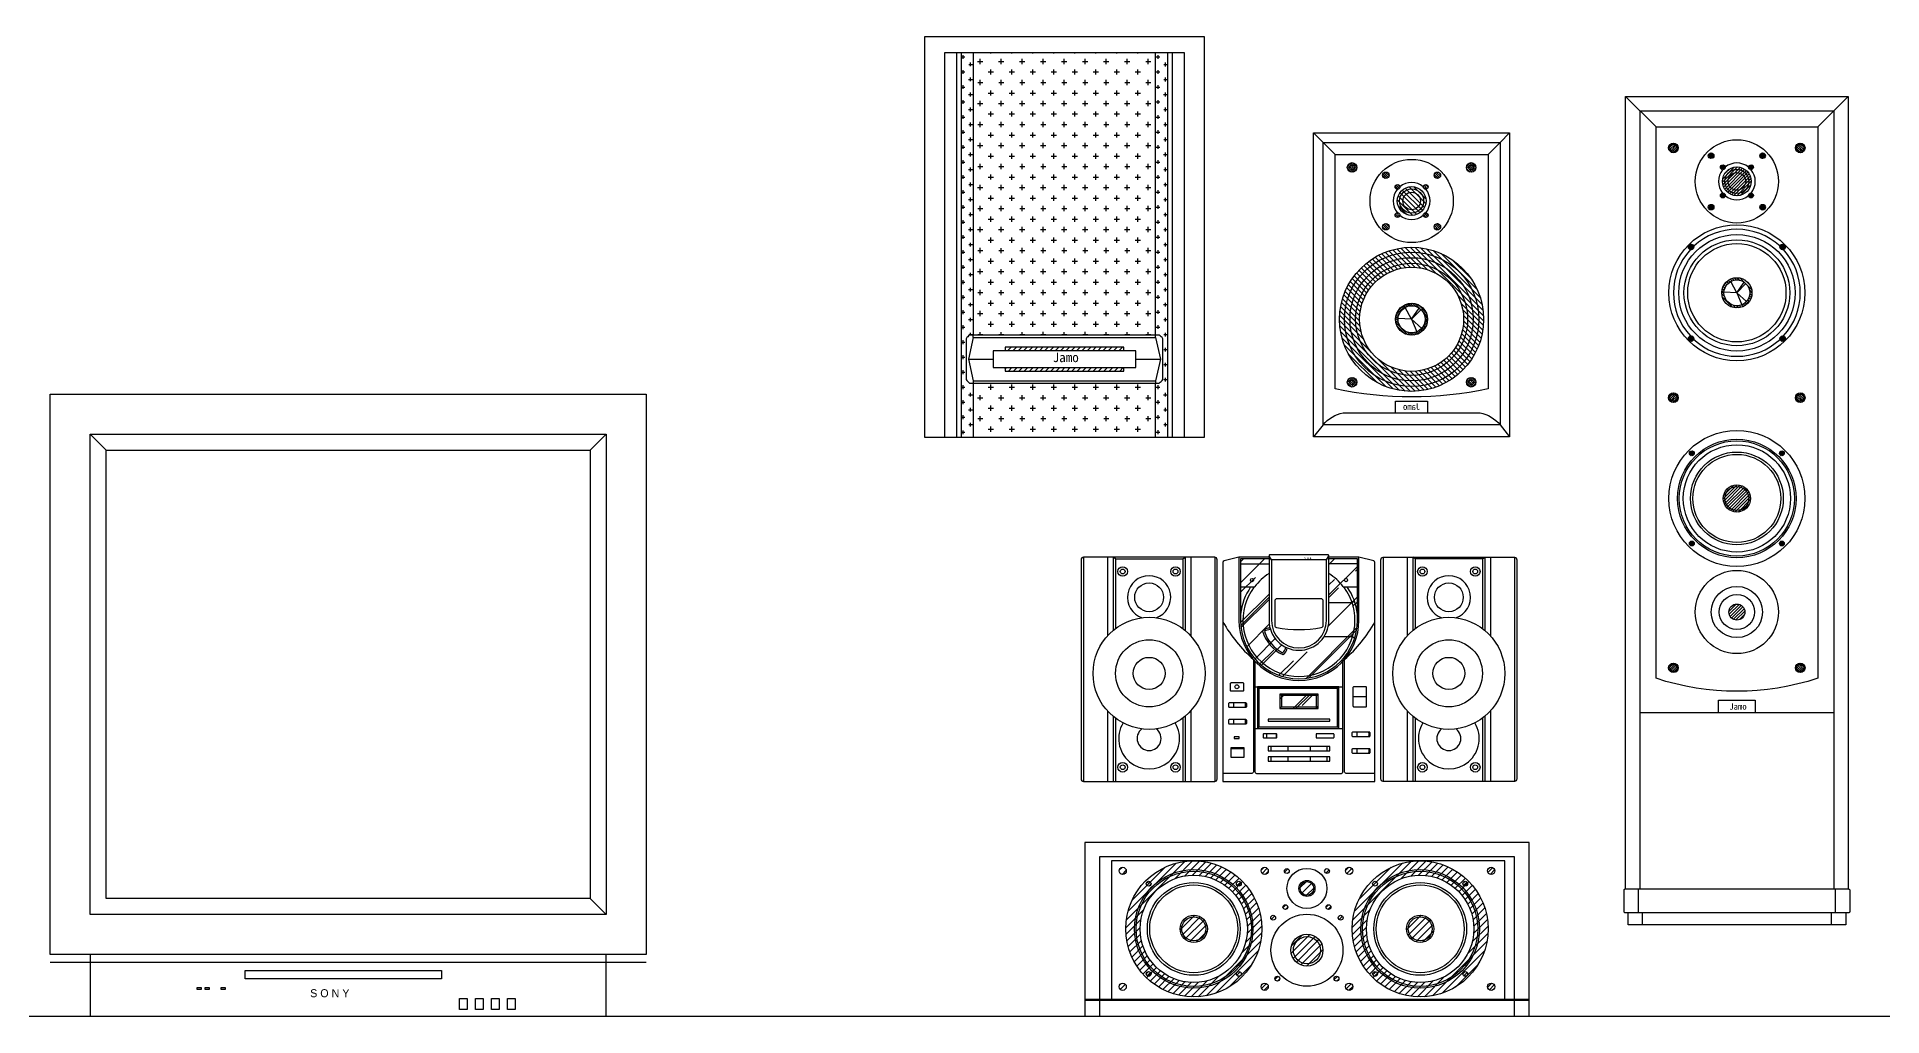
# Model space of a CAD drawing. Header units: inches. Extents: x 11.8 to 54.3, y 10.8 to 35.6.
# Drawn here: x 19.231 to 21.537, y 21.498 to 22.722 of the extents above; entities that cross this region are included whole.
import ezdxf
from ezdxf.enums import TextEntityAlignment as Align

# ---------------------------------------------------------------- set-up
doc = ezdxf.new("R2010")
doc.units = ezdxf.units.IN
doc.header["$MEASUREMENT"] = 0
for name, color, linetype in [('02', 2, 'Continuous'), ('1', 1, 'Continuous'), ('8', 8, 'Continuous')]:
    doc.layers.add(name, color=color, linetype=linetype)
doc.styles.get("Standard").update_dxf_attribs({"font": 'arial.ttf'})
doc.styles.add('STYLE2', font='')
doc.styles.get('STYLE2').set_extended_font_data('SimHei')
pattern_1 = [(45, (-64.4860064, 27.993383), (-0.00331456304, 0.00331456304), [])]
pattern_2 = [(135, (77.616215, 26.8260394), (0.00309359217, 0.00309359217), [])]
pattern_3 = [(135, (76.5785704, 25.1203342), (0.001325825215, 0.001325825215), [])]
pattern_4 = [(45, (-37.7387659, 26.443953), (-0.00194454365, 0.00194454365), [])]
pattern_5 = [(135, (76.9101922, 26.1107062), (0.000883883476, 0.000883883476), [])]
pattern_6 = [(135, (79.1365587, 25.8024887), (0.000883883476, 0.000883883476), [])]
pattern_7 = [(45, (-39.1972753, 25.2031205), (-0.00176776695, 0.00176776695), [])]
pattern_8 = [(45, (-39.197275, 25.2031205), (-0.0044194174, 0.0044194174), [])]
pattern_9 = [(45, (-39.1972753, 25.2031205), (-0.00265165043, 0.00265165043), [])]
pattern_10 = [(45, (90.487417, -1.064083), (-0.0044194174, 0.0044194174), [])]

msp = doc.modelspace()

# ---------------------------------------------------------------- hatches: boundary and pattern name
at = {"layer": '8'}
h = msp.add_hatch(dxfattribs=at)
h.set_pattern_fill('CROSS,_O', color=256, scale=0.0375)
h.set_pattern_definition([(0, (-64.486006, 27.993383), (0.009375, 0.009375), [0.0046875, -0.0140625]), (90, (-64.483663, 27.991039), (-0.009375, 0.009375), [0.0046875, -0.0140625])])
h.paths.add_polyline_path([(20.629, 22.3491), (20.6335, 22.3491, -0.090907), (20.638, 22.3446), (20.638, 22.2936, -0.090907), (20.6335, 22.2891), (20.629, 22.2891), (20.629, 22.2216), (20.644, 22.2216), (20.644, 22.7016), (20.629, 22.7016)])
h.paths.add_polyline_path([(20.401, 22.7016), (20.386, 22.7016), (20.386, 22.2216), (20.401, 22.2216), (20.401, 22.2891), (20.3965, 22.2891, -0.090907), (20.392, 22.2936), (20.392, 22.3446, -0.090907), (20.3965, 22.3491), (20.401, 22.3491)])
h = msp.add_hatch(dxfattribs=at)
h.set_pattern_fill('CROSS,_O', color=256, scale=0.0525)
h.set_pattern_definition([(0, (-64.486006, 27.993383), (0.013125, 0.013125), [0.0065625, -0.0196875]), (90, (-64.482725, 27.990102), (-0.013125, 0.013125), [0.0065625, -0.0196875])])
h.paths.add_polyline_path([(20.629, 22.7016), (20.401, 22.7016), (20.401, 22.3491), (20.629, 22.3491)])
h.paths.add_polyline_path([(20.401, 22.2891), (20.401, 22.2216), (20.629, 22.2216), (20.629, 22.2891)])
h = msp.add_hatch(dxfattribs=at)
h.set_pattern_fill('ANSI31,_O', color=256, scale=0.015)
h.set_pattern_definition([(45, (-36.425801, 25.8024887), (-0.001325825215, 0.001325825215), [])])
edge = h.paths.add_edge_path()
edge.add_arc((21.2761, 22.5829), 0.006, 0, 360)
h = msp.add_hatch(dxfattribs=at)
h.set_pattern_fill('ANSI31,_O', color=256, scale=0.015)
h.set_pattern_definition([(135, (79.1365587, 25.8024887), (0.001325825215, 0.001325825215), [])])
edge = h.paths.add_edge_path()
edge.add_arc((21.4346, 22.5829), 0.006, 0, 360)
h = msp.add_hatch(dxfattribs=at)
h.set_pattern_fill('ANSI31,_O', color=256, scale=0.015)
h.set_pattern_definition(pattern_3)
edge = h.paths.add_edge_path()
edge.add_arc((20.8745, 22.5585), 0.006, 0, 360)
h = msp.add_hatch(dxfattribs=at)
h.set_pattern_fill('ANSI31,_O', color=256, scale=0.015)
h.set_pattern_definition(pattern_3)
edge = h.paths.add_edge_path()
edge.add_arc((21.0233, 22.5585), 0.006, 0, 360)
h = msp.add_hatch(dxfattribs=at)
h.set_pattern_fill('ANSI31,_O', color=256, scale=0.01)
h.set_pattern_definition(pattern_6)
edge = h.paths.add_edge_path()
edge.add_arc((21.3232, 22.5732), 0.0035, 0, 360)
h = msp.add_hatch(dxfattribs=at)
h.set_pattern_fill('ANSI31,_O', color=256, scale=0.01)
h.set_pattern_definition(pattern_6)
edge = h.paths.add_edge_path()
edge.add_arc((21.3378, 22.5587), 0.003, 0, 360)
edge = h.paths.add_edge_path()
edge.add_arc((21.3378, 22.5235), 0.003, 0, 360)
edge = h.paths.add_edge_path()
edge.add_arc((21.373, 22.5235), 0.003, 0, 360)
edge = h.paths.add_edge_path()
edge.add_arc((21.373, 22.5587), 0.003, 0, 360)
h = msp.add_hatch(dxfattribs=at)
h.set_pattern_fill('ANSI31,_O', color=256, scale=0.022)
h.set_pattern_definition(pattern_4)
edge = h.paths.add_edge_path()
edge.add_arc((21.3554, 22.5411), 0.018, 0, 360)
h = msp.add_hatch(dxfattribs=at)
h.set_pattern_fill('ANSI31,_O', color=256, scale=0.01)
h.set_pattern_definition(pattern_6)
edge = h.paths.add_edge_path()
edge.add_arc((21.3876, 22.5732), 0.0035, 0, 360)
h = msp.add_hatch(dxfattribs=at)
h.set_pattern_fill('ANSI31,_O', color=256, scale=0.015)
h.set_pattern_definition(pattern_3)
edge = h.paths.add_edge_path()
edge.add_arc((20.9167, 22.5488), 0.004, 0, 360)
edge = h.paths.add_edge_path()
edge.add_arc((20.9811, 22.5488), 0.004, 0, 360)
edge = h.paths.add_edge_path()
edge.add_arc((20.9811, 22.4844), 0.004, 0, 360)
h = msp.add_hatch(dxfattribs=at)
h.set_pattern_fill('ANSI31,_O', color=256, scale=0.015)
h.set_pattern_definition(pattern_3)
edge = h.paths.add_edge_path()
edge.add_arc((20.9313, 22.5342), 0.003, 0, 360)
edge = h.paths.add_edge_path()
edge.add_arc((20.9313, 22.499), 0.003, 0, 360)
edge = h.paths.add_edge_path()
edge.add_arc((20.9665, 22.499), 0.003, 0, 360)
edge = h.paths.add_edge_path()
edge.add_arc((20.9665, 22.5342), 0.003, 0, 360)
h = msp.add_hatch(dxfattribs=at)
h.set_pattern_fill('ANSI31,_O', color=256, scale=0.035)
h.set_pattern_definition(pattern_2)
edge = h.paths.add_edge_path()
edge.add_arc((20.9489, 22.5166), 0.018, 0, 360)
h = msp.add_hatch(dxfattribs=at)
h.set_pattern_fill('ANSI31,_O', color=256, scale=0.01)
h.set_pattern_definition(pattern_6)
edge = h.paths.add_edge_path()
edge.add_arc((21.3232, 22.5089), 0.0035, 0, 360)
h = msp.add_hatch(dxfattribs=at)
h.set_pattern_fill('ANSI31,_O', color=256, scale=0.01)
h.set_pattern_definition(pattern_6)
edge = h.paths.add_edge_path()
edge.add_arc((21.3876, 22.5089), 0.0035, 0, 360)
h = msp.add_hatch(dxfattribs=at)
h.set_pattern_fill('ANSI31,_O', color=256, scale=0.015)
h.set_pattern_definition(pattern_3)
edge = h.paths.add_edge_path()
edge.add_arc((20.9167, 22.4844), 0.004, 0, 360)
h = msp.add_hatch(dxfattribs=at)
h.set_pattern_fill('ANSI31,_O', color=256, scale=0.01)
h.set_pattern_definition(pattern_6)
edge = h.paths.add_edge_path()
edge.add_arc((21.2981, 22.4592), 0.0035, 0, 360)
h = msp.add_hatch(dxfattribs=at)
h.set_pattern_fill('ANSI31,_O', color=256, scale=0.01)
h.set_pattern_definition(pattern_6)
edge = h.paths.add_edge_path()
edge.add_arc((21.4127, 22.4592), 0.0035, 0, 360)
h = msp.add_hatch(dxfattribs=at)
h.set_pattern_fill('ANSI31,_O', color=256, scale=0.035)
h.set_pattern_definition(pattern_2)
edge = h.paths.add_edge_path()
edge.add_arc((20.9489, 22.3688), 0.09, 0, 360)
edge = h.paths.add_edge_path(flags=17)
edge.add_arc((20.9489, 22.3688), 0.065, 0, 360)
h = msp.add_hatch(dxfattribs=at)
h.set_pattern_fill('ANSI31,_O', color=256, scale=0.02)
h.set_pattern_definition([(135, (78.468615, 26.076348), (0.00176776695, 0.00176776695), [])])
edge = h.paths.add_edge_path()
edge.add_arc((21.3554, 22.4019), 0.0189, 0, 360)
edge = h.paths.add_edge_path(flags=17)
edge.add_arc((21.3554, 22.4019), 0.0161, 0, 360)
h = msp.add_hatch(dxfattribs=at)
h.set_pattern_fill('ANSI31,_O', color=256, scale=0.015)
h.set_pattern_definition(pattern_3)
edge = h.paths.add_edge_path()
edge.add_arc((20.9489, 22.3688), 0.02, 0, 360)
edge = h.paths.add_edge_path(flags=17)
edge.add_arc((20.9489, 22.3688), 0.017, 0, 360)
h = msp.add_hatch(dxfattribs=at)
h.set_pattern_fill('ANSI31,_O', color=256, scale=0.01)
h.set_pattern_definition(pattern_6)
edge = h.paths.add_edge_path()
edge.add_arc((21.2981, 22.3446), 0.0035, 0, 360)
h = msp.add_hatch(dxfattribs=at)
h.set_pattern_fill('ANSI31,_O', color=256, scale=0.01)
h.set_pattern_definition(pattern_6)
edge = h.paths.add_edge_path()
edge.add_arc((21.4127, 22.3446), 0.0035, 0, 360)
h = msp.add_hatch(dxfattribs=at)
h.set_pattern_fill('ANSI31,_O', color=256, scale=0.0375)
h.set_pattern_definition(pattern_1)
h.paths.add_polyline_path([(20.5893, 22.3296), (20.5893, 22.3341), (20.4408, 22.3341), (20.4408, 22.3296)])
h = msp.add_hatch(dxfattribs=at)
h.set_pattern_fill('ANSI31,_O', color=256, scale=0.0375)
h.set_pattern_definition(pattern_1)
h.paths.add_polyline_path([(20.5893, 22.3041), (20.5893, 22.3086), (20.4408, 22.3086), (20.4408, 22.3041)])
h = msp.add_hatch(dxfattribs=at)
h.set_pattern_fill('ANSI31,_O', color=256, scale=0.015)
h.set_pattern_definition(pattern_3)
edge = h.paths.add_edge_path()
edge.add_arc((20.8745, 22.2902), 0.006, 0, 360)
h = msp.add_hatch(dxfattribs=at)
h.set_pattern_fill('ANSI31,_O', color=256, scale=0.015)
h.set_pattern_definition(pattern_3)
edge = h.paths.add_edge_path()
edge.add_arc((21.0233, 22.2902), 0.006, 0, 360)
h = msp.add_hatch(dxfattribs=at)
h.set_pattern_fill('ANSI31,_O', color=256, scale=0.015)
h.set_pattern_definition([(45, (-36.425801, 25.4905614), (-0.001325825215, 0.001325825215), [])])
edge = h.paths.add_edge_path()
edge.add_arc((21.2761, 22.2709), 0.006, 0, 360)
h = msp.add_hatch(dxfattribs=at)
h.set_pattern_fill('ANSI31,_O', color=256, scale=0.015)
h.set_pattern_definition([(135, (79.1365587, 25.4905614), (0.001325825215, 0.001325825215), [])])
edge = h.paths.add_edge_path()
edge.add_arc((21.4346, 22.2709), 0.006, 0, 360)
h = msp.add_hatch(dxfattribs=at)
h.set_pattern_fill('ANSI31,_O', color=256, scale=0.01)
h.set_pattern_definition(pattern_5)
h.paths.add_polyline_path([(21.2961, 22.2014, 1), (21.3021, 22.2014, 1)])
h = msp.add_hatch(dxfattribs=at)
h.set_pattern_fill('ANSI31,_O', color=256, scale=0.01)
h.set_pattern_definition(pattern_5)
h.paths.add_polyline_path([(21.4147, 22.0887, 1), (21.4087, 22.0887, 1)])
h.paths.add_polyline_path([(21.4147, 22.2014, 1), (21.4087, 22.2014, 1)])
h = msp.add_hatch(dxfattribs=at)
h.set_pattern_fill('ANSI31,_O', color=256, scale=0.022)
h.set_pattern_definition(pattern_4)
edge = h.paths.add_edge_path()
edge.add_arc((21.3554, 22.145), 0.017, 0, 360)
h = msp.add_hatch(dxfattribs=at)
h.set_pattern_fill('AR-RROOF,_O', color=256, scale=0.04, angle=45)
h.set_pattern_definition([(45, (-32.19199, 26.58626), (0.033941125, 0.090509668), [0.6, -0.08, 0.2, -0.04]), (45, (-32.168516, 26.63802), (-0.06590235, 0.00933381), [0.12, -0.0132, 0.24, -0.03]), (45, (-32.20189, 26.624444), (0.128127749, 0.166028672), [0.32, -0.056, 0.16, -0.04])])
edge = h.paths.add_edge_path()
edge.add_line((20.7707, 22.0695), (20.7351, 22.0695))
edge.add_line((20.7351, 22.0695), (20.7351, 21.9927))
edge.add_arc((20.8081, 21.9927), 0.073, 180, 360)
edge.add_line((20.8811, 21.9927), (20.8811, 22.0695))
edge.add_line((20.8811, 22.0695), (20.8455, 22.0695))
edge.add_line((20.7707, 22.0715), (20.7707, 21.9927))
edge.add_arc((20.8081, 21.9927), 0.0374, 180, 360)
edge.add_line((20.8455, 21.9927), (20.8455, 22.0715))
h = msp.add_hatch(dxfattribs=at)
h.set_pattern_fill('ANSI31,_O', color=256, scale=0.01)
h.set_pattern_definition(pattern_5)
h.paths.add_polyline_path([(21.2961, 22.0887, 1), (21.3021, 22.0887, 1)])
h = msp.add_hatch(dxfattribs=at)
h.set_pattern_fill('ANSI31,_O', color=256, scale=0.022)
h.set_pattern_definition(pattern_4)
edge = h.paths.add_edge_path()
edge.add_arc((21.3554, 22.0031), 0.01, 0, 360)
h = msp.add_hatch(dxfattribs=at)
h.set_pattern_fill('ANSI31,_O', color=256, scale=0.015)
h.set_pattern_definition([(45, (-36.425801, 25.1529883), (-0.001325825215, 0.001325825215), [])])
edge = h.paths.add_edge_path()
edge.add_arc((21.2761, 21.9334), 0.006, 0, 360)
h = msp.add_hatch(dxfattribs=at)
h.set_pattern_fill('ANSI31,_O', color=256, scale=0.015)
h.set_pattern_definition([(135, (79.1365587, 25.1529883), (0.001325825215, 0.001325825215), [])])
edge = h.paths.add_edge_path()
edge.add_arc((21.4346, 21.9334), 0.006, 0, 360)
h = msp.add_hatch(dxfattribs=at)
h.set_pattern_fill('AR-RROOF,_O', color=256, scale=0.03, angle=45)
h.set_pattern_definition([(45, (-32.191992, 26.58626), (0.025455844, 0.067882251), [0.45, -0.06, 0.15, -0.03]), (45, (-32.174385, 26.62508), (-0.049426764, 0.007000357), [0.09, -0.0099, 0.18, -0.0225]), (45, (-32.199416, 26.614898), (0.0960958116, 0.124521504), [0.24, -0.042, 0.12, -0.03])])
h.paths.add_polyline_path([(20.7841, 21.8827), (20.8321, 21.8827), (20.8321, 21.9007), (20.7841, 21.9007)])
h = msp.add_hatch(dxfattribs=at)
h.set_pattern_fill('ANSI31,_O', color=256, scale=0.05)
h.set_pattern_definition(pattern_10)
edge = h.paths.add_edge_path()
edge.add_arc((20.5878, 21.6797), 0.0045, 0, 360)
h = msp.add_hatch(dxfattribs=at)
h.set_pattern_fill('ANSI31,_O', color=256, scale=0.05)
h.set_pattern_definition(pattern_8)
edge = h.paths.add_edge_path()
edge.add_arc((20.6766, 21.6073), 0.085, 0, 360)
edge = h.paths.add_edge_path(flags=17)
edge.add_arc((20.6766, 21.6073), 0.067, 0, 360)
h = msp.add_hatch(dxfattribs=at)
h.set_pattern_fill('ANSI31,_O', color=256, scale=0.03)
h.set_pattern_definition(pattern_9)
edge = h.paths.add_edge_path()
edge.add_arc((20.7653, 21.6797), 0.0045, 0, 360)
h = msp.add_hatch(dxfattribs=at)
h.set_pattern_fill('ANSI31,_O', color=256, scale=0.03)
h.set_pattern_definition(pattern_9)
h.paths.add_polyline_path([(20.7899, 21.6795, 1), (20.7959, 21.6795, 1)])
h = msp.add_hatch(dxfattribs=at)
h.set_pattern_fill('ANSI31,_O', color=256, scale=0.03)
h.set_pattern_definition(pattern_9)
h.paths.add_polyline_path([(20.8402, 21.6795, 1), (20.8462, 21.6795, 1)])
h = msp.add_hatch(dxfattribs=at)
h.set_pattern_fill('ANSI31,_O', color=256, scale=0.03)
h.set_pattern_definition(pattern_9)
edge = h.paths.add_edge_path()
edge.add_arc((20.8708, 21.6797), 0.0045, 0, 360)
h = msp.add_hatch(dxfattribs=at)
h.set_pattern_fill('ANSI31,_O', color=256, scale=0.05)
h.set_pattern_definition(pattern_8)
edge = h.paths.add_edge_path()
edge.add_arc((20.9596, 21.6073), 0.085, 0, 360)
edge = h.paths.add_edge_path(flags=17)
edge.add_arc((20.9596, 21.6073), 0.067, 0, 360)
h = msp.add_hatch(dxfattribs=at)
h.set_pattern_fill('ANSI31,_O', color=256, scale=0.03)
h.set_pattern_definition(pattern_9)
edge = h.paths.add_edge_path()
edge.add_arc((21.0483, 21.6797), 0.0045, 0, 360)
h = msp.add_hatch(dxfattribs=at)
h.set_pattern_fill('ANSI31,_O', color=256, scale=0.02)
h.set_pattern_definition(pattern_7)
h.paths.add_polyline_path([(20.6232, 21.551, 1), (20.6172, 21.551, 1)])
h.paths.add_polyline_path([(20.6232, 21.6637, 1), (20.6172, 21.6637, 1)])
h = msp.add_hatch(dxfattribs=at)
h.set_pattern_fill('ANSI31,_O', color=256, scale=0.03)
h.set_pattern_definition(pattern_9)
h.paths.add_polyline_path([(20.7299, 21.6637, 1), (20.7359, 21.6637, 1)])
h = msp.add_hatch(dxfattribs=at)
h.set_pattern_fill('ANSI31,_O', color=256, scale=0.05)
h.set_pattern_definition(pattern_8)
edge = h.paths.add_edge_path()
edge.add_arc((20.8181, 21.6578), 0.01, 0, 360)
h = msp.add_hatch(dxfattribs=at)
h.set_pattern_fill('ANSI31,_O', color=256, scale=0.03)
h.set_pattern_definition(pattern_9)
h.paths.add_polyline_path([(20.9002, 21.6637, 1), (20.9062, 21.6637, 1)])
h = msp.add_hatch(dxfattribs=at)
h.set_pattern_fill('ANSI31,_O', color=256, scale=0.02)
h.set_pattern_definition(pattern_7)
h.paths.add_polyline_path([(21.0189, 21.551, 1), (21.0129, 21.551, 1)])
h.paths.add_polyline_path([(21.0189, 21.6637, 1), (21.0129, 21.6637, 1)])
h = msp.add_hatch(dxfattribs=at)
h.set_pattern_fill('ANSI31,_O', color=256, scale=0.03)
h.set_pattern_definition(pattern_9)
h.paths.add_polyline_path([(20.7881, 21.6345, 1), (20.7941, 21.6345, 1)])
h = msp.add_hatch(dxfattribs=at)
h.set_pattern_fill('ANSI31,_O', color=256, scale=0.03)
h.set_pattern_definition(pattern_9)
h.paths.add_polyline_path([(20.842, 21.6345, 1), (20.848, 21.6345, 1)])
h = msp.add_hatch(dxfattribs=at)
h.set_pattern_fill('ANSI31,_O', color=256, scale=0.05)
h.set_pattern_definition(pattern_8)
edge = h.paths.add_edge_path()
edge.add_arc((20.6766, 21.6073), 0.017, 0, 360)
h = msp.add_hatch(dxfattribs=at)
h.set_pattern_fill('ANSI31,_O', color=256, scale=0.03)
h.set_pattern_definition(pattern_9)
h.paths.add_polyline_path([(20.7729, 21.6212, 1), (20.7789, 21.6212, 1)])
h = msp.add_hatch(dxfattribs=at)
h.set_pattern_fill('ANSI31,_O', color=256, scale=0.03)
h.set_pattern_definition(pattern_9)
h.paths.add_polyline_path([(20.8572, 21.6212, 1), (20.8632, 21.6212, 1)])
h = msp.add_hatch(dxfattribs=at)
h.set_pattern_fill('ANSI31,_O', color=256, scale=0.05)
h.set_pattern_definition(pattern_8)
edge = h.paths.add_edge_path()
edge.add_arc((20.9596, 21.6073), 0.017, 0, 360)
h = msp.add_hatch(dxfattribs=at)
h.set_pattern_fill('ANSI31,_O', color=256, scale=0.05)
h.set_pattern_definition(pattern_8)
edge = h.paths.add_edge_path()
edge.add_arc((20.8181, 21.5806), 0.02, 0, 360)
h = msp.add_hatch(dxfattribs=at)
h.set_pattern_fill('ANSI31,_O', color=256, scale=0.05)
h.set_pattern_definition(pattern_10)
edge = h.paths.add_edge_path()
edge.add_arc((20.5878, 21.535), 0.0045, 0, 360)
h = msp.add_hatch(dxfattribs=at)
h.set_pattern_fill('ANSI31,_O', color=256, scale=0.03)
h.set_pattern_definition(pattern_9)
h.paths.add_polyline_path([(20.7299, 21.551, 1), (20.7359, 21.551, 1)])
h = msp.add_hatch(dxfattribs=at)
h.set_pattern_fill('ANSI31,_O', color=256, scale=0.03)
h.set_pattern_definition(pattern_9)
edge = h.paths.add_edge_path()
edge.add_arc((20.7653, 21.535), 0.0045, 0, 360)
h = msp.add_hatch(dxfattribs=at)
h.set_pattern_fill('ANSI31,_O', color=256, scale=0.03)
h.set_pattern_definition(pattern_9)
h.paths.add_polyline_path([(20.7781, 21.5451, 1), (20.7841, 21.5451, 1)])
h = msp.add_hatch(dxfattribs=at)
h.set_pattern_fill('ANSI31,_O', color=256, scale=0.03)
h.set_pattern_definition(pattern_9)
h.paths.add_polyline_path([(20.852, 21.5451, 1), (20.858, 21.5451, 1)])
h = msp.add_hatch(dxfattribs=at)
h.set_pattern_fill('ANSI31,_O', color=256, scale=0.03)
h.set_pattern_definition(pattern_9)
edge = h.paths.add_edge_path()
edge.add_arc((20.8708, 21.535), 0.0045, 0, 360)
h = msp.add_hatch(dxfattribs=at)
h.set_pattern_fill('ANSI31,_O', color=256, scale=0.03)
h.set_pattern_definition(pattern_9)
h.paths.add_polyline_path([(20.9002, 21.551, 1), (20.9062, 21.551, 1)])
h = msp.add_hatch(dxfattribs=at)
h.set_pattern_fill('ANSI31,_O', color=256, scale=0.03)
h.set_pattern_definition(pattern_9)
edge = h.paths.add_edge_path()
edge.add_arc((21.0483, 21.535), 0.0045, 0, 360)

# ---------------------------------------------------------------- linework, layer by layer
at = {"layer": '02'}
for p, q in [((20.365, 22.7016), (20.365, 22.2216)), ((20.665, 22.7016), (20.365, 22.7016)), ((20.38, 22.7016), (20.38, 22.2216)), ((20.386, 22.7016), (20.386, 22.2216)), ((20.401, 22.7016), (20.401, 22.3491)), ((20.629, 22.3491), (20.629, 22.7016)), ((20.644, 22.2216), (20.644, 22.7016)), ((20.65, 22.2216), (20.65, 22.7016)), ((20.665, 22.2216), (20.665, 22.7016)), ((21.2544, 22.6092), (21.2164, 22.6472)), ((21.4564, 22.6092), (21.4944, 22.6472)), ((21.2344, 21.6572), (21.2344, 22.6292)), ((21.2344, 22.6292), (21.4764, 22.6292)), ((21.4764, 22.6292), (21.4764, 21.6572)), ((20.8384, 22.5898), (20.8264, 22.6018)), ((21.0594, 22.5898), (21.0714, 22.6018)), ((21.2599, 22.6092), (21.4509, 22.6092)), ((20.8534, 22.5748), (20.8384, 22.5898)), ((21.0444, 22.5748), (21.0594, 22.5898)), ((21.3554, 22.4019), (21.3477, 22.416)), ((21.3554, 22.4019), (21.3393, 22.4028)), ((21.3554, 22.4019), (21.3644, 22.4151)), ((21.3554, 22.4019), (21.3665, 22.4134)), ((21.3554, 22.4019), (21.3673, 22.3911)), ((21.3554, 22.4019), (21.3615, 22.387)), ((20.9489, 22.3688), (20.9319, 22.3697)), ((20.9489, 22.3688), (20.9407, 22.3837)), ((20.9489, 22.3688), (20.9584, 22.3828)), ((20.9489, 22.3688), (20.9607, 22.381)), ((20.401, 22.3461), (20.401, 22.3491)), ((20.629, 22.3461), (20.629, 22.3491)), ((20.9489, 22.3688), (20.9615, 22.3574)), ((20.9489, 22.3688), (20.9554, 22.353)), ((20.401, 22.3461), (20.629, 22.3461)), ((20.395, 22.3191), (20.4258, 22.3191)), ((20.6043, 22.3191), (20.635, 22.3191)), ((20.401, 22.2921), (20.629, 22.2921)), ((20.401, 22.2921), (20.401, 22.2891)), ((20.401, 22.2891), (20.401, 22.2216)), ((20.629, 22.2921), (20.629, 22.2891)), ((20.629, 22.2216), (20.629, 22.2891)), ((19.2473, 21.5754), (19.2473, 22.2754)), ((19.2473, 22.2754), (19.9923, 22.2754)), ((19.9923, 22.2754), (19.9923, 21.5754)), ((20.8384, 22.2368), (20.8264, 22.2218)), ((21.0594, 22.2368), (21.0714, 22.2218)), ((19.2973, 21.6254), (19.2973, 22.2254)), ((19.2973, 22.2254), (19.3173, 22.2054)), ((19.2973, 22.2254), (19.9423, 22.2254)), ((19.9223, 22.2054), (19.9423, 22.2254)), ((19.9423, 22.2254), (19.9423, 21.6254)), ((20.365, 22.2216), (20.665, 22.2216)), ((19.3173, 21.6454), (19.3173, 22.2054)), ((19.3173, 22.2054), (19.9223, 22.2054)), ((19.9223, 22.2054), (19.9223, 21.6454)), ((20.5388, 22.0715), (20.5388, 21.7915)), ((20.5688, 22.0715), (20.5688, 21.9734)), ((20.5758, 22.0715), (20.5758, 21.9801)), ((20.5788, 22.0695), (20.5758, 22.0715)), ((20.6628, 22.0695), (20.6658, 22.0715)), ((20.6658, 22.0715), (20.6658, 21.9801)), ((20.6728, 22.0715), (20.6728, 21.9734)), ((20.7028, 22.0715), (20.7028, 21.7915)), ((20.7737, 22.0685), (20.7707, 22.0735)), ((20.8425, 22.0685), (20.8455, 22.0735)), ((20.9134, 22.0715), (20.9134, 21.7915)), ((20.9434, 22.0715), (20.9434, 21.9734)), ((20.9534, 22.0695), (20.9504, 22.0715)), ((20.9504, 22.0715), (20.9504, 21.9801)), ((21.0374, 22.0695), (21.0404, 22.0715)), ((21.0404, 22.0715), (21.0404, 21.9801)), ((21.0474, 22.0715), (21.0474, 21.9734)), ((21.0774, 22.0715), (21.0774, 21.7915)), ((20.5788, 22.0695), (20.5788, 21.9825)), ((20.5788, 22.0695), (20.6628, 22.0695)), ((20.6628, 22.0695), (20.6628, 21.9825)), ((20.7351, 22.0632), (20.7707, 22.0632)), ((20.8811, 22.0632), (20.8455, 22.0632)), ((21.0374, 22.0695), (20.9534, 22.0695)), ((20.9534, 22.0695), (20.9534, 21.9825)), ((21.0374, 22.0695), (21.0374, 21.9825)), ((20.7351, 22.0345), (20.7526, 22.0345)), ((20.8635, 22.0345), (20.8811, 22.0345)), ((20.8455, 22.0152), (20.8744, 22.0152)), ((20.8744, 22.0152), (20.8773, 22.0171)), ((20.8396, 21.9727), (20.8751, 21.9727)), ((20.8751, 21.9727), (20.8775, 21.97)), ((20.7531, 21.9097), (20.8631, 21.9097)), ((20.7581, 21.9077), (20.7561, 21.9097)), ((20.8561, 21.9077), (20.8581, 21.9097)), ((20.7861, 21.8987), (20.7841, 21.9007)), ((20.8301, 21.8987), (20.8321, 21.9007)), ((20.8926, 21.8972), (20.8756, 21.8972)), ((20.5688, 21.8796), (20.5688, 21.7915)), ((20.5758, 21.8729), (20.5758, 21.7915)), ((20.5788, 21.8705), (20.5788, 21.7915)), ((20.6628, 21.8705), (20.6628, 21.7915)), ((20.6658, 21.8729), (20.6658, 21.7915)), ((20.6728, 21.8796), (20.6728, 21.7915)), ((20.7861, 21.8847), (20.7841, 21.8827)), ((20.8301, 21.8847), (20.8321, 21.8827)), ((20.9434, 21.8796), (20.9434, 21.7915)), ((20.9504, 21.8729), (20.9504, 21.7915)), ((20.9534, 21.8705), (20.9534, 21.7915)), ((21.0374, 21.8705), (21.0374, 21.7915)), ((21.0404, 21.8729), (21.0404, 21.7915)), ((21.0474, 21.8796), (21.0474, 21.7915)), ((21.4764, 21.8772), (21.2344, 21.8772)), ((20.7531, 21.8577), (20.8631, 21.8577)), ((20.7581, 21.8597), (20.7561, 21.8577)), ((20.8561, 21.8597), (20.8581, 21.8577)), ((20.7731, 21.8352), (20.7731, 21.8299)), ((20.7731, 21.822), (20.7731, 21.8167)), ((20.794, 21.8352), (20.794, 21.8299)), ((20.794, 21.822), (20.794, 21.8167)), ((20.8221, 21.8352), (20.8221, 21.8299)), ((20.8221, 21.822), (20.8221, 21.8167)), ((20.8431, 21.8352), (20.8431, 21.8299)), ((20.8431, 21.822), (20.8431, 21.8167)), ((20.5406, 21.7153), (20.5406, 21.4983)), ((21.0956, 21.7153), (20.5406, 21.7153)), ((21.0956, 21.4983), (21.0956, 21.7153)), ((20.5586, 21.6973), (20.5586, 21.5193)), ((21.0776, 21.6973), (20.5586, 21.6973)), ((21.0776, 21.5193), (21.0776, 21.6973)), ((21.2324, 21.6272), (21.2324, 21.6572)), ((21.4784, 21.6572), (21.4784, 21.6272)), ((19.9223, 21.6454), (19.3173, 21.6454)), ((19.9223, 21.6454), (19.9423, 21.6254)), ((19.9423, 21.6254), (19.2973, 21.6254)), ((21.2194, 21.6122), (21.2194, 21.6272)), ((21.4914, 21.6122), (21.2194, 21.6122)), ((21.2374, 21.6122), (21.2374, 21.6272)), ((21.4734, 21.6272), (21.4734, 21.6122)), ((21.4914, 21.6272), (21.4914, 21.6122)), ((19.9923, 21.5754), (19.2473, 21.5754)), ((19.9923, 21.5654), (19.2473, 21.5654)), ((19.2973, 21.5754), (19.2973, 21.4983)), ((19.9423, 21.4983), (19.9423, 21.5754)), ((20.5406, 21.5193), (21.0956, 21.5193)), ((20.5406, 21.5183), (21.0956, 21.5183)), ((20.5586, 21.5183), (20.5586, 21.4983)), ((21.0776, 21.4983), (21.0776, 21.5183)), ((19.2973, 21.4983), (19.9423, 21.4983)), ((20.5406, 21.4983), (21.0956, 21.4983))]:
    msp.add_line(p, q, dxfattribs=at)
for points in [[(20.69, 22.7216), (20.34, 22.7216), (20.34, 22.2216), (20.69, 22.2216)], [(21.0714, 22.2218), (20.8264, 22.2218), (20.8264, 22.6018), (21.0714, 22.6018)], [(21.0594, 22.2368), (20.8384, 22.2368), (20.8384, 22.5898), (21.0594, 22.5898)], [(20.4258, 22.3086), (20.6043, 22.3086), (20.6043, 22.3296), (20.4258, 22.3296)], [(20.7561, 21.8577), (20.8581, 21.8577), (20.8581, 21.9097), (20.7561, 21.9097)], [(20.7581, 21.8597), (20.8561, 21.8597), (20.8561, 21.9077), (20.7581, 21.9077)], [(20.7841, 21.8827), (20.8321, 21.8827), (20.8321, 21.9007), (20.7841, 21.9007)], [(20.7861, 21.8847), (20.8301, 21.8847), (20.8301, 21.8987), (20.7861, 21.8987)], [(20.7695, 21.8669), (20.8467, 21.8669), (20.8467, 21.8692), (20.7695, 21.8692)], [(20.727, 21.8451), (20.7334, 21.8451), (20.7334, 21.8473), (20.727, 21.8473)], [(20.7695, 21.8299), (20.8467, 21.8299), (20.8467, 21.8352), (20.7695, 21.8352)], [(20.7695, 21.8167), (20.8467, 21.8167), (20.8467, 21.822), (20.7695, 21.822)], [(19.4909, 21.5552), (19.7363, 21.5552), (19.7363, 21.5449), (19.4909, 21.5449)], [(19.4309, 21.5339), (19.436, 21.5339), (19.436, 21.5317), (19.4309, 21.5317)], [(19.4409, 21.5339), (19.446, 21.5339), (19.446, 21.5317), (19.4409, 21.5317)], [(19.4609, 21.5339), (19.466, 21.5339), (19.466, 21.5317), (19.4609, 21.5317)], [(19.7589, 21.5203), (19.7685, 21.5203), (19.7685, 21.5066), (19.7589, 21.5066)], [(19.7789, 21.5203), (19.7885, 21.5203), (19.7885, 21.5066), (19.7789, 21.5066)], [(19.7789, 21.5203), (19.7885, 21.5203), (19.7885, 21.5066), (19.7789, 21.5066)], [(19.7989, 21.5203), (19.8085, 21.5203), (19.8085, 21.5066), (19.7989, 21.5066)], [(19.7989, 21.5203), (19.8085, 21.5203), (19.8085, 21.5066), (19.7989, 21.5066)], [(19.7989, 21.5203), (19.8085, 21.5203), (19.8085, 21.5066), (19.7989, 21.5066)], [(19.7989, 21.5203), (19.8085, 21.5203), (19.8085, 21.5066), (19.7989, 21.5066)], [(19.8189, 21.5203), (19.8285, 21.5203), (19.8285, 21.5066), (19.8189, 21.5066)], [(19.8189, 21.5203), (19.8285, 21.5203), (19.8285, 21.5066), (19.8189, 21.5066)]]:
    msp.add_lwpolyline(points, close=True, dxfattribs=at)
for points in [[(21.2164, 21.6572), (21.2164, 22.6472), (21.4944, 22.6472), (21.4944, 21.6572)], [(20.401, 22.3461), (20.395, 22.3191), (20.401, 22.2921)], [(20.5893, 22.3296), (20.5893, 22.3341), (20.4408, 22.3341), (20.4408, 22.3296)], [(20.629, 22.3461), (20.635, 22.3191), (20.629, 22.2921)], [(20.4408, 22.3086), (20.4408, 22.3041), (20.5893, 22.3041), (20.5893, 22.3086)], [(20.9289, 22.2518), (20.9289, 22.2665), (20.9689, 22.2665), (20.9689, 22.2518)], [(21.3324, 21.8772), (21.3324, 21.8929), (21.3784, 21.8929), (21.3784, 21.8772)], [(21.0656, 21.5193), (21.0656, 21.6923), (20.5736, 21.6923), (20.5736, 21.5193)]]:
    msp.add_lwpolyline(points, dxfattribs=at)
for points in [[(21.4564, 21.9203, -0.160314), (21.2544, 21.9203), (21.2544, 22.6092), (21.4564, 22.6092)], [(20.8534, 22.2818), (20.8534, 22.5748), (21.0444, 22.5748), (21.0444, 22.2818, -0.104712)], [(20.3965, 22.2891), (20.6335, 22.2891, 0.090907), (20.638, 22.2936), (20.638, 22.3446, 0.090907), (20.6335, 22.3491), (20.3965, 22.3491, 0.090907), (20.392, 22.3446), (20.392, 22.2936, 0.090907)], [(20.5388, 21.7915), (20.7028, 21.7915, 0.414214), (20.7058, 21.7945), (20.7058, 22.0685, 0.414214), (20.7028, 22.0715), (20.5388, 22.0715, 0.414214), (20.5358, 22.0685), (20.5358, 21.7945, 0.414214)], [(20.7145, 22.067, 0.322823), (20.7131, 22.0651), (20.7131, 21.7915), (20.9031, 21.7915), (20.9031, 22.0651, 0.322823), (20.9017, 22.067), (20.8831, 22.0715), (20.8455, 22.0715), (20.8455, 22.0735, 0.414214), (20.8445, 22.0745), (20.7717, 22.0745, 0.414214), (20.7707, 22.0735), (20.7707, 22.0715), (20.7331, 22.0715)], [(21.0774, 21.7915), (20.9134, 21.7915, -0.414214), (20.9104, 21.7945), (20.9104, 22.0685, -0.414214), (20.9134, 22.0715), (21.0774, 22.0715, -0.414214), (21.0804, 22.0685), (21.0804, 21.7945, -0.414214)], [(20.7737, 21.9927, 1), (20.8425, 21.9927), (20.8425, 22.0685), (20.7737, 22.0685)], [(20.8359, 21.9837, 0.362123), (20.8384, 21.9866), (20.8384, 22.0167, 0.414214), (20.8354, 22.0197), (20.7808, 22.0197, 0.414214), (20.7778, 22.0167), (20.7778, 21.9866, 0.362123), (20.7802, 21.9837, 0.090616)], [(20.7232, 21.9045), (20.7382, 21.9045, 0.414214), (20.7392, 21.9055), (20.7392, 21.9135, 0.414214), (20.7382, 21.9145), (20.7232, 21.9145, 0.414214), (20.7222, 21.9135), (20.7222, 21.9055, 0.414214)], [(20.8766, 21.8847), (20.8916, 21.8847, 0.414214), (20.8926, 21.8857), (20.8926, 21.9087, 0.414214), (20.8916, 21.9097), (20.8766, 21.9097, 0.414214), (20.8756, 21.9087), (20.8756, 21.8857, 0.414214)], [(20.721, 21.8842), (20.7418, 21.8842, 0.414214), (20.7428, 21.8852), (20.7428, 21.8885, 0.414214), (20.7418, 21.8895), (20.721, 21.8895, 0.414214), (20.72, 21.8885), (20.72, 21.8852, 0.414214)], [(20.7272, 21.8842), (20.7404, 21.8842, 0.414214), (20.7414, 21.8852), (20.7414, 21.8885, 0.414214), (20.7404, 21.8895), (20.7272, 21.8895, 0.414214), (20.7262, 21.8885), (20.7262, 21.8852, 0.414214)], [(20.721, 21.8634), (20.7418, 21.8634, 0.414214), (20.7428, 21.8644), (20.7428, 21.8677, 0.414214), (20.7418, 21.8687), (20.721, 21.8687, 0.414214), (20.72, 21.8677), (20.72, 21.8644, 0.414214)], [(20.7272, 21.8634), (20.7404, 21.8634, 0.414214), (20.7414, 21.8644), (20.7414, 21.8677, 0.414214), (20.7404, 21.8687), (20.7272, 21.8687, 0.414214), (20.7262, 21.8677), (20.7262, 21.8644, 0.414214)], [(20.7644, 21.8458), (20.7792, 21.8458, 0.414214), (20.7802, 21.8468), (20.7802, 21.8501, 0.414214), (20.7792, 21.8511), (20.7644, 21.8511, 0.414214), (20.7634, 21.8501), (20.7634, 21.8468, 0.414214)], [(20.7684, 21.8458), (20.7794, 21.8458, 0.414214), (20.7804, 21.8468), (20.7804, 21.8501, 0.414214), (20.7794, 21.8511), (20.7684, 21.8511, 0.414214), (20.7674, 21.8501), (20.7674, 21.8468, 0.414214)], [(20.8305, 21.8458), (20.8509, 21.8458, 0.414214), (20.8519, 21.8468), (20.8519, 21.8501, 0.414214), (20.8509, 21.8511), (20.8305, 21.8511, 0.414214), (20.8295, 21.8501), (20.8295, 21.8468, 0.414214)], [(20.8753, 21.8477), (20.8961, 21.8477, 0.414214), (20.8971, 21.8487), (20.8971, 21.852, 0.414214), (20.8961, 21.853), (20.8753, 21.853, 0.414214), (20.8743, 21.852), (20.8743, 21.8487, 0.414214)], [(20.8815, 21.8477), (20.8947, 21.8477, 0.414214), (20.8957, 21.8487), (20.8957, 21.852, 0.414214), (20.8947, 21.853), (20.8815, 21.853, 0.414214), (20.8805, 21.852), (20.8805, 21.8487, 0.414214)], [(20.7238, 21.8216), (20.7388, 21.8216, 0.414214), (20.7398, 21.8226), (20.7398, 21.8326, 0.414214), (20.7388, 21.8336), (20.7238, 21.8336, 0.414214), (20.7228, 21.8326), (20.7228, 21.8226, 0.414214)], [(20.7238, 21.8216), (20.7388, 21.8216, 0.414214), (20.7398, 21.8226), (20.7398, 21.8313, 0.414214), (20.7388, 21.8323), (20.7238, 21.8323, 0.414214), (20.7228, 21.8313), (20.7228, 21.8226, 0.414214)], [(20.8753, 21.8269), (20.8961, 21.8269, 0.414214), (20.8971, 21.8279), (20.8971, 21.8312, 0.414214), (20.8961, 21.8322), (20.8753, 21.8322, 0.414214), (20.8743, 21.8312), (20.8743, 21.8279, 0.414214)], [(20.8815, 21.8269), (20.8947, 21.8269, 0.414214), (20.8957, 21.8279), (20.8957, 21.8312, 0.414214), (20.8947, 21.8322), (20.8815, 21.8322, 0.414214), (20.8805, 21.8312), (20.8805, 21.8279, 0.414214)], [(21.4964, 21.6557), (21.4964, 21.6287, -0.414214), (21.4949, 21.6272), (21.2159, 21.6272, -0.414214), (21.2144, 21.6287), (21.2144, 21.6557, -0.414214), (21.2159, 21.6572), (21.4949, 21.6572, -0.414214)]]:
    msp.add_lwpolyline(points, format="xyb", close=True, dxfattribs=at)
for points in [[(20.8384, 22.2368, -0.192967), (20.8634, 22.2518), (21.0344, 22.2518, -0.192967), (21.0594, 22.2368)], [(20.7331, 22.0715), (20.7331, 21.9927, 1), (20.8831, 21.9927), (20.8831, 22.0715)], [(20.7707, 22.0715), (20.7707, 21.9927, 1), (20.8455, 21.9927), (20.8455, 22.0715)], [(20.7707, 22.0695), (20.7351, 22.0695), (20.7351, 21.9927, 1), (20.8811, 21.9927), (20.8811, 22.0695), (20.8455, 22.0695)], [(20.7719, 21.9831, 0.201295), (20.7626, 21.9793, 0.213995), (20.7879, 21.9499, 0.224385), (20.7935, 21.9583, 0.224385)], [(20.7726, 21.9811, 0.19026), (20.7649, 21.9787, 0.200335), (20.7877, 21.9522, 0.211955), (20.7916, 21.9592, 0.196663)], [(20.7511, 21.944), (20.7511, 21.8035, -0.414214), (20.7491, 21.8015), (20.7131, 21.8015)], [(20.7531, 21.9418), (20.7531, 21.8035, 0.414214), (20.7551, 21.8015), (20.8611, 21.8015, 0.414214), (20.8631, 21.8035), (20.8631, 21.9418)], [(20.9031, 21.8015), (20.8671, 21.8015, -0.414214), (20.8651, 21.8035), (20.8651, 21.944)]]:
    msp.add_lwpolyline(points, format="xyb", dxfattribs=at)
for centre, radius in [((21.2761, 22.5829), 0.006), ((21.2761, 22.5829), 0.0045), ((21.3554, 22.5411), 0.052), ((21.4346, 22.5829), 0.006), ((21.4346, 22.5829), 0.0045), ((20.8745, 22.5585), 0.006), ((20.8745, 22.5585), 0.003), ((20.9489, 22.5166), 0.052), ((21.0233, 22.5585), 0.006), ((21.0233, 22.5585), 0.003), ((21.3232, 22.5732), 0.0035), ((21.3378, 22.5587), 0.003), ((21.3554, 22.5411), 0.018), ((21.3554, 22.5411), 0.015), ((21.373, 22.5587), 0.003), ((21.3876, 22.5732), 0.0035), ((20.9167, 22.5488), 0.004), ((20.9313, 22.5342), 0.003), ((20.9489, 22.5166), 0.018), ((20.9489, 22.5166), 0.015), ((20.9665, 22.5342), 0.003), ((20.9811, 22.5488), 0.004), ((21.3554, 22.5411), 0.011), ((20.9489, 22.5166), 0.011), ((21.3232, 22.5089), 0.0035), ((21.3378, 22.5235), 0.003), ((21.373, 22.5235), 0.003), ((21.3876, 22.5089), 0.0035), ((20.9167, 22.4844), 0.004), ((20.9313, 22.499), 0.003), ((20.9665, 22.499), 0.003), ((20.9811, 22.4844), 0.004), ((21.3554, 22.4019), 0.085), ((21.3554, 22.4019), 0.0727), ((21.3554, 22.4019), 0.0661), ((21.3554, 22.4019), 0.0614), ((21.2981, 22.4592), 0.0035), ((21.4127, 22.4592), 0.0035), ((20.9489, 22.3688), 0.09), ((20.9489, 22.3688), 0.084), ((20.9489, 22.3688), 0.077), ((20.9489, 22.3688), 0.07), ((20.9489, 22.3688), 0.065), ((21.3554, 22.4019), 0.0189), ((21.3554, 22.4019), 0.0161), ((20.9489, 22.3688), 0.02), ((20.9489, 22.3688), 0.017), ((21.2981, 22.3446), 0.0035), ((21.4127, 22.3446), 0.0035), ((20.8745, 22.2902), 0.006), ((20.8745, 22.2902), 0.003), ((21.0233, 22.2902), 0.006), ((21.0233, 22.2902), 0.003), ((21.2761, 22.2709), 0.006), ((21.2761, 22.2709), 0.0045), ((21.4346, 22.2709), 0.006), ((21.4346, 22.2709), 0.0045), ((21.3554, 22.145), 0.085), ((21.3554, 22.145), 0.074), ((21.3554, 22.145), 0.072), ((21.3554, 22.145), 0.067), ((21.2991, 22.2014), 0.003), ((21.3554, 22.145), 0.058), ((21.3554, 22.145), 0.055), ((21.4117, 22.2014), 0.003), ((21.3554, 22.145), 0.017), ((21.3554, 22.145), 0.015), ((21.2991, 22.0887), 0.003), ((21.4117, 22.0887), 0.003), ((20.5878, 22.0537), 0.006), ((20.5878, 22.0537), 0.003), ((20.6538, 22.0537), 0.006), ((20.6538, 22.0537), 0.003), ((20.9624, 22.0537), 0.006), ((20.9624, 22.0537), 0.003), ((21.0284, 22.0537), 0.006), ((21.0284, 22.0537), 0.003), ((21.3554, 22.0031), 0.052), ((20.6208, 22.0215), 0.018), ((20.7494, 22.043), 0.002), ((20.8668, 22.043), 0.002), ((20.9954, 22.0215), 0.018), ((21.3554, 22.0031), 0.032), ((21.3554, 22.0031), 0.022), ((21.3554, 22.0031), 0.01), ((20.6208, 21.9265), 0.07), ((20.9954, 21.9265), 0.07), ((20.6208, 21.9265), 0.042), ((20.9954, 21.9265), 0.042), ((20.6208, 21.9265), 0.02), ((20.9954, 21.9265), 0.02), ((21.2761, 21.9334), 0.006), ((21.2761, 21.9334), 0.0045), ((21.4346, 21.9334), 0.006), ((21.4346, 21.9334), 0.0045), ((20.7305, 21.9097), 0.0025), ((20.5878, 21.8092), 0.006), ((20.5878, 21.8092), 0.003), ((20.6538, 21.8092), 0.006), ((20.6538, 21.8092), 0.003), ((20.9624, 21.8092), 0.006), ((20.9624, 21.8092), 0.003), ((21.0284, 21.8092), 0.006), ((21.0284, 21.8092), 0.003), ((20.5878, 21.6797), 0.0045), ((20.6766, 21.6073), 0.085), ((20.6766, 21.6073), 0.074), ((20.6766, 21.6073), 0.072), ((20.7653, 21.6797), 0.0045), ((20.7929, 21.6795), 0.003), ((20.8181, 21.6578), 0.025), ((20.8432, 21.6795), 0.003), ((20.8708, 21.6797), 0.0045), ((20.9596, 21.6073), 0.085), ((20.9596, 21.6073), 0.074), ((20.9596, 21.6073), 0.072), ((21.0483, 21.6797), 0.0045), ((20.6766, 21.6073), 0.067), ((20.6202, 21.6637), 0.003), ((20.6766, 21.6073), 0.058), ((20.6766, 21.6073), 0.055), ((20.7329, 21.6637), 0.003), ((20.8181, 21.6578), 0.01), ((20.8181, 21.6578), 0.0085), ((20.9596, 21.6073), 0.067), ((20.9032, 21.6637), 0.003), ((20.9596, 21.6073), 0.058), ((20.9596, 21.6073), 0.055), ((21.0159, 21.6637), 0.003), ((20.7911, 21.6345), 0.003), ((20.845, 21.6345), 0.003), ((20.6766, 21.6073), 0.017), ((20.6766, 21.6073), 0.015), ((20.7759, 21.6212), 0.003), ((20.8181, 21.5806), 0.045), ((20.8602, 21.6212), 0.003), ((20.9596, 21.6073), 0.017), ((20.9596, 21.6073), 0.015), ((20.8181, 21.5806), 0.02), ((20.8181, 21.5806), 0.017), ((20.5878, 21.535), 0.0045), ((20.6202, 21.551), 0.003), ((20.7329, 21.551), 0.003), ((20.7653, 21.535), 0.0045), ((20.7811, 21.5451), 0.003), ((20.855, 21.5451), 0.003), ((20.8708, 21.535), 0.0045), ((20.9032, 21.551), 0.003), ((21.0159, 21.551), 0.003), ((21.0483, 21.535), 0.0045)]:
    msp.add_circle(centre, radius, dxfattribs=at)
for centre, radius, start, end in [((21.3554, 22.5411), 0.023, 140.5845, 219.4155), ((21.3554, 22.5411), 0.023, 50.5845, 129.4155), ((21.3554, 22.5411), 0.023, 320.5845, 39.4155), ((20.9489, 22.5166), 0.023, 140.5845, 219.4155), ((20.9489, 22.5166), 0.023, 50.5845, 129.4155), ((20.9489, 22.5166), 0.023, 320.5845, 39.4155), ((21.3554, 22.5411), 0.023, 230.5845, 309.4155), ((20.9489, 22.5166), 0.023, 230.5845, 309.4155), ((21.3554, 22.4019), 0.0793, 47.1765, 132.8235), ((21.3554, 22.4019), 0.0793, 137.1765, 222.8235), ((21.3554, 22.4019), 0.0793, 317.1765, 42.8235), ((21.3554, 22.4019), 0.0793, 227.1765, 312.8235), ((20.6208, 22.0215), 0.027, 288.8799, 251.1201), ((20.8081, 21.9927), 0.0694, 122.6121, 143.0137), ((20.8081, 21.9927), 0.0694, 36.9863, 57.3879), ((20.9954, 22.0215), 0.027, 288.8799, 251.1201), ((20.8081, 21.9927), 0.0734, 145.3305, 173.9672), ((20.8081, 21.9927), 0.07, 143.3787, 36.6213), ((20.8081, 21.9927), 0.0734, 6.0328, 34.6695), ((20.8688, 22.0787), 0.1789, 209.4933, 228.852), ((20.7474, 22.0787), 0.1789, 311.148, 330.5067), ((20.6208, 21.8451), 0.038, 149.147, 30.853), ((20.9954, 21.8451), 0.038, 149.147, 30.853), ((20.6208, 21.8451), 0.015, 126.8565, 53.1435), ((20.9954, 21.8451), 0.015, 126.8565, 53.1435)]:
    msp.add_arc(centre, radius, start, end, dxfattribs=at)
at = {"layer": '1'}
msp.add_line((12.1152, 21.4983), (32.4414, 21.4983), dxfattribs=at)

# ---------------------------------------------------------------- texts
at = {"layer": '02', "style": 'STYLE2'}
for height, p in [(0.012, (20.5166, 22.3153)), (0.008, (21.3568, 21.8811))]:
    msp.add_text('Jamo', height=height, dxfattribs=at).set_placement(p, align=Align.CENTER)
at = {"layer": '02', "style": 'STYLE2', "text_generation_flag": 4}
msp.add_text('Jamo', height=0.008, rotation=180, dxfattribs=at).set_placement((20.949, 22.2557), align=Align.CENTER)
at = {"layer": '02', "insert": (19.5723, 21.5319), "char_height": 0.01, "width": 0.087052, "attachment_point": 1}
msp.add_mtext('{\\Fgothice.shx;S O N Y}', dxfattribs=at)

doc.saveas('drawing.dxf')
